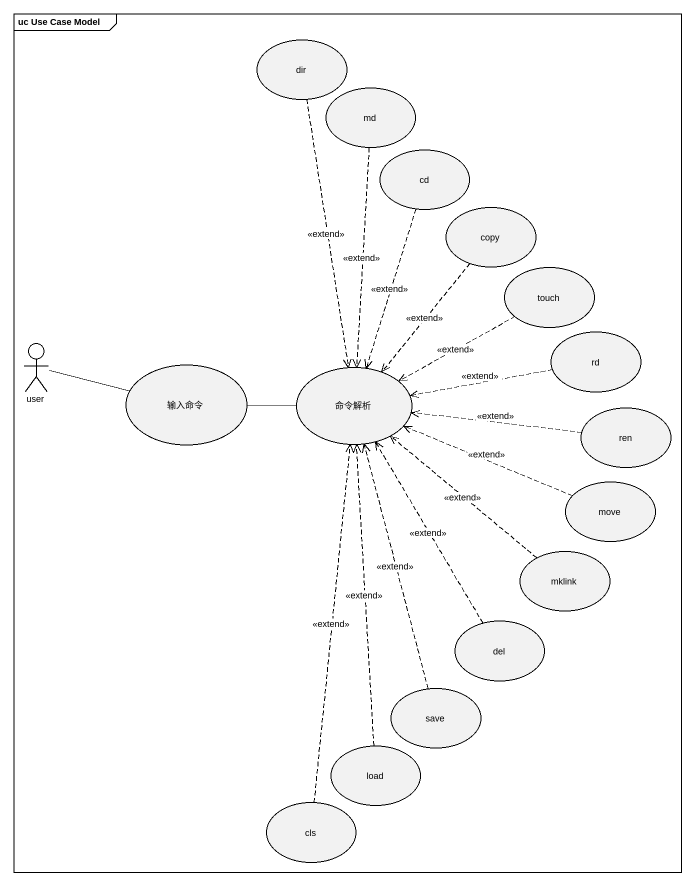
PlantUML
@startuml
mainframe uc Use Case Model
usecase dir
usecase md
usecase cd
usecase copy
usecase touch
actor user
usecase 输入命令
usecase 命令解析
usecase rd
usecase ren
usecase move
usecase mklink
usecase del
usecase save
usecase load
usecase cls
dir ..> 命令解析 : <<extend>>
md ..> 命令解析 : <<extend>>
cd ..> 命令解析 : <<extend>>
copy ..> 命令解析 : <<extend>>
touch .left.> 命令解析 : <<extend>>
user -right- 输入命令
输入命令 -right- 命令解析
rd .left.> 命令解析 : <<extend>>
ren .left.> 命令解析 : <<extend>>
move .left.> 命令解析 : <<extend>>
mklink .up.> 命令解析 : <<extend>>
del .up.> 命令解析 : <<extend>>
save .up.> 命令解析 : <<extend>>
load .up.> 命令解析 : <<extend>>
cls .up.> 命令解析 : <<extend>>
@enduml
